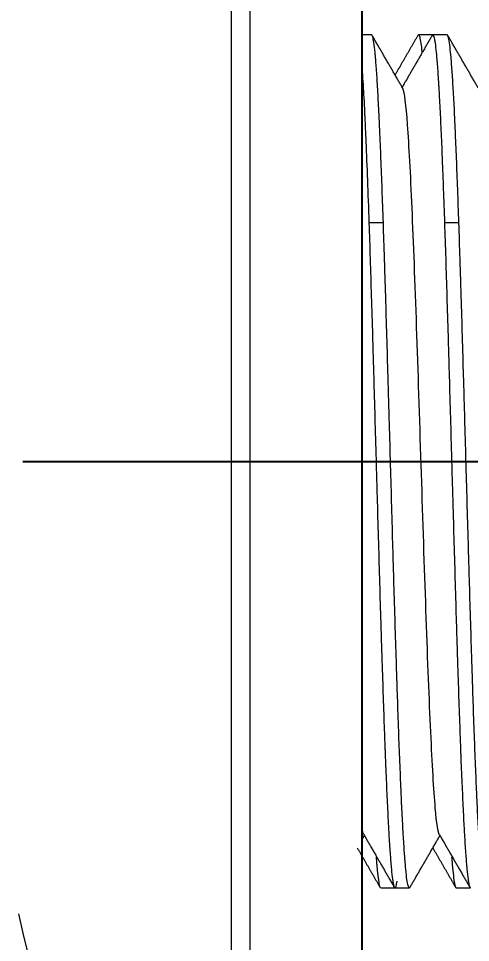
# Model space of a CAD drawing. Header units: millimetres. Extents: x 24023 to 24864, y 1163 to 1757.
# Drawn here: x 24767.92 to 24778.78, y 1331.38 to 1353.58 of the extents above; entities that cross this region are included whole.
import ezdxf

# ---------------------------------------------------------------- set-up
doc = ezdxf.new("R2010")
doc.units = ezdxf.units.MM
doc.linetypes.add('CENTERX2', pattern=[20.32, 12.7, -2.54, 2.54, -2.54])
doc.layers.add('CENTER', color=1, linetype='CENTERX2')
doc.layers.add('벽', color=2, linetype='Continuous')
doc.styles.get("Standard").update_dxf_attribs({"font": 'arial.ttf'})
doc.dimstyles.new('ISO-25', dxfattribs={"dimtxt": 7, "dimasz": 5, "dimexe": 1.252, "dimexo": 0.625, "dimgap": 1, "dimtad": 1, "dimtih": 1, "dimtoh": 1, "dimdec": 1, "dimdsep": 46, "dimtxsty": 'Standard', "dimcen": 0, "dimclrd": 3, "dimclre": 3, "dimclrt": 4, "dimadec": 0, "dimazin": 0, "dimtfac": 1, "dimtdec": 1, "dimtmove": 0, "dimatfit": 3, "dimfxl": 1, "dimarcsym": 0})

# ---------------------------------------------------------------- blocks, each defined once
blk = doc.blocks.new('*D51')
at = {"color": 3, "lineweight": -2, "transparency": 16777216}
for p, q in [((24776.797, 1369.938), (24804.223, 1369.938)), ((24802.971, 1364.938), (24802.971, 1349.707)), ((24802.971, 1320.938), (24802.971, 1336.168)), ((24776.797, 1315.938), (24804.223, 1315.938))]:
    blk.add_line(p, q, dxfattribs=at)
at = {"color": 3, "transparency": 16777216}
for points in [[(24802.137, 1364.938), (24803.804, 1364.938), (24802.971, 1369.938)], [(24802.137, 1320.938), (24803.804, 1320.938), (24802.971, 1315.938)]]:
    blk.add_solid(points, dxfattribs=at)
at = {"layer": 'Defpoints', "color": 0, "transparency": 16777216}
for p in [(24776.172, 1369.938), (24776.172, 1315.938), (24802.971, 1315.938)]:
    blk.add_point(p, dxfattribs=at)
at = {"color": 4, "transparency": 16777216, "insert": (24802.971, 1342.938), "char_height": 7, "attachment_point": 5}
blk.add_mtext('%%C54', dxfattribs=at)
blk = doc.blocks.new('*D54')
at = {"color": 3, "lineweight": -2, "transparency": 16777216}
for p, q in [((24640.75, 1365.035), (24640.75, 1260.666)), ((24776.172, 1315.313), (24776.172, 1260.666)), ((24645.75, 1261.918), (24693.994, 1261.918)), ((24771.172, 1261.918), (24722.928, 1261.918))]:
    blk.add_line(p, q, dxfattribs=at)
at = {"color": 3, "transparency": 16777216}
for points in [[(24645.75, 1262.752), (24645.75, 1261.085), (24640.75, 1261.918)], [(24771.172, 1262.752), (24771.172, 1261.085), (24776.172, 1261.918)]]:
    blk.add_solid(points, dxfattribs=at)
at = {"layer": 'Defpoints', "color": 0, "transparency": 16777216}
for p in [(24640.75, 1365.66), (24776.172, 1315.938), (24776.172, 1261.918)]:
    blk.add_point(p, dxfattribs=at)
at = {"color": 4, "transparency": 16777216, "insert": (24708.461, 1261.918), "char_height": 7, "attachment_point": 5}
blk.add_mtext('135.4', dxfattribs=at)
blk = doc.blocks.new('*D56')
at = {"color": 3, "lineweight": -2, "transparency": 16777216}
for p, q in [((24815.225, 1342.938), (24824.227, 1342.938)), ((24822.975, 1337.938), (24822.975, 1301.94)), ((24822.975, 1250.765), (24822.975, 1286.763)), ((24776.797, 1245.765), (24824.227, 1245.765))]:
    blk.add_line(p, q, dxfattribs=at)
at = {"color": 3, "transparency": 16777216}
for points in [[(24822.142, 1337.938), (24823.809, 1337.938), (24822.975, 1342.938)], [(24822.142, 1250.765), (24823.809, 1250.765), (24822.975, 1245.765)]]:
    blk.add_solid(points, dxfattribs=at)
at = {"layer": 'Defpoints', "color": 0, "transparency": 16777216}
for p in [(24814.6, 1342.938), (24776.172, 1245.765), (24822.975, 1245.765)]:
    blk.add_point(p, dxfattribs=at)
at = {"color": 4, "transparency": 16777216, "insert": (24822.975, 1294.351), "char_height": 7, "attachment_point": 5}
blk.add_mtext('(400)', dxfattribs=at)

msp = doc.modelspace()

# ---------------------------------------------------------------- linework, layer by layer
at = {"linetype": 'Continuous', "lineweight": 13, "extrusion": (0, 1, 0)}
for p, q in [((24773.489, 1317.539), (24773.489, 1369.938)), ((24773.036, 1317.81), (24773.036, 1369.649)), ((24776.684, 1348.669), (24776.338, 1348.669)), ((24778.498, 1348.669), (24778.152, 1348.669))]:
    msp.add_line(p, q, dxfattribs=at)
at = {"linetype": 'Continuous', "lineweight": 18, "extrusion": (0, 1, 0)}
for p, q in [((24776.172, 1369.938), (24776.172, 1317.539)), ((24776.402, 1353.188), (24776.172, 1353.188)), ((24777.87, 1353.188), (24777.527, 1353.188)), ((24778.216, 1353.188), (24777.87, 1353.188)), ((24776.62, 1332.688), (24776.963, 1332.688)), ((24776.963, 1332.688), (24777.309, 1332.688)), ((24778.434, 1332.688), (24778.777, 1332.688))]:
    msp.add_line(p, q, dxfattribs=at)
at = {"linetype": 'Continuous', "lineweight": 13}
msp.add_ellipse((24837.9, 1346.339), major_axis=(71.604, 0), ratio=0.940706, start_param=3.355174, end_param=3.578942, dxfattribs=at)
at = {"linetype": 'Continuous', "lineweight": 18}
for points, knots in [([(24776.684, 1348.669), (24776.675, 1348.95), (24776.665, 1349.219), (24776.647, 1349.734), (24776.637, 1349.981), (24776.618, 1350.452), (24776.609, 1350.676), (24776.597, 1350.941), (24776.594, 1350.994), (24776.591, 1351.071), (24776.59, 1351.097), (24776.587, 1351.148), (24776.581, 1351.274), (24776.575, 1351.394), (24776.561, 1351.672), (24776.552, 1351.843), (24776.533, 1352.155), (24776.524, 1352.297), (24776.509, 1352.487), (24776.505, 1352.547), (24776.499, 1352.617), (24776.497, 1352.631), (24776.495, 1352.658), (24776.494, 1352.672), (24776.49, 1352.711), (24776.488, 1352.736), (24776.476, 1352.856), (24776.467, 1352.936), (24776.448, 1353.063), (24776.439, 1353.111), (24776.42, 1353.172), (24776.411, 1353.188), (24776.402, 1353.188)], [0, 0, 0, 0, 0.100417, 0.100417, 0.200833, 0.200833, 0.30125, 0.30125, 0.326354, 0.326354, 0.338906, 0.338906, 0.351459, 0.401667, 0.401667, 0.502084, 0.502084, 0.6025, 0.6025, 0.652709, 0.652709, 0.665261, 0.665261, 0.677813, 0.677813, 0.702917, 0.702917, 0.803334, 0.803334, 0.903751, 0.903751, 1, 1, 1, 1]), ([(24777.528, 1353.188), (24777.528, 1353.188), (24777.528, 1353.188), (24777.531, 1353.187), (24777.533, 1353.186), (24777.538, 1353.181), (24777.545, 1353.17), (24777.552, 1353.151), (24777.566, 1353.099), (24777.576, 1353.049), (24777.593, 1352.927), (24777.601, 1352.86), (24777.609, 1352.783)], [0, 0, 0, 0, 0.014432, 0.014432, 0.101373, 0.101373, 0.188314, 0.362197, 0.362197, 0.709963, 0.709963, 1, 1, 1, 1]), ([(24777.87, 1353.188), (24777.879, 1353.188), (24777.888, 1353.173), (24777.901, 1353.128), (24777.906, 1353.108), (24777.913, 1353.073), (24777.916, 1353.06), (24777.92, 1353.032), (24777.923, 1353.016), (24777.935, 1352.936), (24777.944, 1352.856), (24777.963, 1352.665), (24777.973, 1352.554), (24777.991, 1352.302), (24778.001, 1352.16), (24778.012, 1351.964), (24778.015, 1351.924), (24778.018, 1351.862), (24778.02, 1351.841), (24778.022, 1351.799), (24778.028, 1351.692), (24778.034, 1351.581), (24778.048, 1351.303), (24778.067, 1350.908), (24778.086, 1350.462), (24778.1, 1350.108), (24778.104, 1349.987), (24778.112, 1349.801), (24778.114, 1349.738), (24778.119, 1349.61), (24778.121, 1349.546), (24778.133, 1349.22), (24778.143, 1348.95), (24778.152, 1348.669)], [0, 0, 0, 0, 0.095477, 0.095477, 0.145728, 0.145728, 0.170853, 0.170853, 0.195979, 0.195979, 0.296482, 0.296482, 0.396984, 0.396984, 0.497487, 0.497487, 0.522613, 0.522613, 0.535175, 0.535175, 0.547738, 0.59799, 0.59799, 0.698492, 0.798995, 0.798995, 0.849246, 0.849246, 0.874372, 0.874372, 0.899497, 0.899497, 1, 1, 1, 1]), ([(24778.498, 1348.669), (24778.489, 1348.95), (24778.479, 1349.219), (24778.46, 1349.734), (24778.451, 1349.981), (24778.432, 1350.452), (24778.423, 1350.676), (24778.411, 1350.941), (24778.409, 1350.994), (24778.405, 1351.071), (24778.404, 1351.097), (24778.402, 1351.148), (24778.396, 1351.274), (24778.39, 1351.394), (24778.375, 1351.672), (24778.356, 1352.013), (24778.338, 1352.297), (24778.323, 1352.487), (24778.319, 1352.547), (24778.313, 1352.617), (24778.312, 1352.631), (24778.309, 1352.658), (24778.308, 1352.672), (24778.305, 1352.711), (24778.302, 1352.736), (24778.29, 1352.856), (24778.281, 1352.936), (24778.262, 1353.063), (24778.253, 1353.111), (24778.238, 1353.158), (24778.234, 1353.17), (24778.229, 1353.177)], [0, 0, 0, 0, 0.105302, 0.105302, 0.210604, 0.210604, 0.315906, 0.315906, 0.342231, 0.342231, 0.355394, 0.355394, 0.368557, 0.421208, 0.421208, 0.526509, 0.631811, 0.631811, 0.684462, 0.684462, 0.697625, 0.697625, 0.710788, 0.710788, 0.737113, 0.737113, 0.842415, 0.842415, 0.947717, 0.947717, 1, 1, 1, 1]), ([(24776.172, 1352.375), (24776.178, 1352.28), (24776.185, 1352.179), (24776.204, 1351.873), (24776.217, 1351.654), (24776.23, 1351.378), (24776.232, 1351.347), (24776.235, 1351.284), (24776.236, 1351.252), (24776.241, 1351.156), (24776.244, 1351.091), (24776.253, 1350.891), (24776.259, 1350.753), (24776.277, 1350.325), (24776.289, 1350.02), (24776.314, 1349.373), (24776.326, 1349.031), (24776.338, 1348.669)], [0, 0, 0, 0, 0.122903, 0.122903, 0.342177, 0.342177, 0.369587, 0.369587, 0.396996, 0.396996, 0.451814, 0.451814, 0.561452, 0.561452, 0.780726, 0.780726, 1, 1, 1, 1]), ([(24778.03, 1333.968), (24777.997, 1334.015), (24777.928, 1334.478), (24777.823, 1336.282), (24777.714, 1339.083), (24777.606, 1342.425), (24777.497, 1345.838), (24777.388, 1348.845), (24777.279, 1351.023), (24777.202, 1351.768), (24777.16, 1351.887), (24777.155, 1351.897)], [0, 0, 0, 0, 0.111683, 0.23604, 0.360397, 0.484755, 0.609112, 0.73347, 0.857827, 0.982184, 1, 1, 1, 1]), ([(24776.338, 1348.669), (24776.348, 1348.389), (24776.357, 1348.101), (24776.376, 1347.512), (24776.385, 1347.211), (24776.404, 1346.594), (24776.414, 1346.279), (24776.426, 1345.877), (24776.428, 1345.796), (24776.432, 1345.674), (24776.433, 1345.633), (24776.435, 1345.552), (24776.441, 1345.347), (24776.447, 1345.142), (24776.461, 1344.649), (24776.47, 1344.318), (24776.489, 1343.654), (24776.499, 1343.32), (24776.513, 1342.817), (24776.518, 1342.648), (24776.524, 1342.438), (24776.525, 1342.395), (24776.527, 1342.311), (24776.528, 1342.269), (24776.532, 1342.142), (24776.534, 1342.058), (24776.546, 1341.639), (24776.556, 1341.308), (24776.574, 1340.652), (24776.584, 1340.328), (24776.602, 1339.687), (24776.612, 1339.371), (24776.624, 1338.98), (24776.626, 1338.902), (24776.631, 1338.747), (24776.638, 1338.517), (24776.645, 1338.292), (24776.66, 1337.848), (24776.678, 1337.274), (24776.697, 1336.734), (24776.711, 1336.343), (24776.716, 1336.215), (24776.722, 1336.058), (24776.723, 1336.027), (24776.725, 1335.964), (24776.729, 1335.872), (24776.733, 1335.781), (24776.745, 1335.482), (24776.754, 1335.257), (24776.773, 1334.831), (24776.782, 1334.631), (24776.796, 1334.35), (24776.801, 1334.259), (24776.808, 1334.129), (24776.81, 1334.086), (24776.815, 1334.002), (24776.817, 1333.961), (24776.829, 1333.76), (24776.839, 1333.615), (24776.858, 1333.356), (24776.867, 1333.242), (24776.886, 1333.045), (24776.895, 1332.962), (24776.907, 1332.878), (24776.911, 1332.854), (24776.914, 1332.833), (24776.917, 1332.819), (24776.918, 1332.812), (24776.924, 1332.78), (24776.928, 1332.759), (24776.937, 1332.726), (24776.942, 1332.714), (24776.946, 1332.705)], [0, 0, 0, 0, 0.046611, 0.046611, 0.093223, 0.093223, 0.139834, 0.139834, 0.151487, 0.151487, 0.157313, 0.157313, 0.16314, 0.186445, 0.186445, 0.233057, 0.233057, 0.279668, 0.279668, 0.302974, 0.302974, 0.3088, 0.3088, 0.314627, 0.314627, 0.326279, 0.326279, 0.372891, 0.372891, 0.419502, 0.419502, 0.466113, 0.466113, 0.477766, 0.477766, 0.489419, 0.512725, 0.512725, 0.559336, 0.605947, 0.605947, 0.629253, 0.629253, 0.63508, 0.63508, 0.640906, 0.652559, 0.652559, 0.69917, 0.69917, 0.745781, 0.745781, 0.769087, 0.769087, 0.78074, 0.78074, 0.792393, 0.792393, 0.839004, 0.839004, 0.885615, 0.885615, 0.932227, 0.932227, 0.94388, 0.949706, 0.949706, 0.955532, 0.955532, 0.978838, 0.978838, 1, 1, 1, 1]), ([(24777.309, 1332.688), (24777.309, 1332.688), (24777.308, 1332.688), (24777.306, 1332.688), (24777.303, 1332.69), (24777.298, 1332.694), (24777.291, 1332.705), (24777.284, 1332.725), (24777.27, 1332.776), (24777.251, 1332.877), (24777.232, 1333.042), (24777.218, 1333.19), (24777.214, 1333.243), (24777.208, 1333.316), (24777.206, 1333.33), (24777.204, 1333.36), (24777.201, 1333.405), (24777.197, 1333.453), (24777.185, 1333.615), (24777.176, 1333.76), (24777.157, 1334.077), (24777.147, 1334.25), (24777.133, 1334.53), (24777.128, 1334.627), (24777.121, 1334.778), (24777.119, 1334.829), (24777.114, 1334.933), (24777.112, 1334.987), (24777.1, 1335.256), (24777.091, 1335.483), (24777.072, 1335.958), (24777.062, 1336.206), (24777.043, 1336.724), (24777.034, 1336.993), (24777.022, 1337.344), (24777.019, 1337.45), (24777.015, 1337.558), (24777.013, 1337.63), (24777.011, 1337.666), (24777.006, 1337.848), (24777.001, 1337.995), (24776.987, 1338.44), (24776.977, 1338.743), (24776.958, 1339.36), (24776.949, 1339.675), (24776.935, 1340.156), (24776.93, 1340.318), (24776.923, 1340.563), (24776.921, 1340.645), (24776.916, 1340.81), (24776.913, 1340.893), (24776.902, 1341.308), (24776.892, 1341.64), (24776.874, 1342.305), (24776.864, 1342.639), (24776.845, 1343.307), (24776.836, 1343.641), (24776.824, 1344.06), (24776.821, 1344.144), (24776.818, 1344.27), (24776.817, 1344.312), (24776.814, 1344.396), (24776.808, 1344.604), (24776.802, 1344.811), (24776.788, 1345.304), (24776.779, 1345.628), (24776.76, 1346.266), (24776.751, 1346.58), (24776.737, 1347.044), (24776.732, 1347.198), (24776.725, 1347.426), (24776.722, 1347.502), (24776.717, 1347.653), (24776.715, 1347.728), (24776.703, 1348.1), (24776.694, 1348.389), (24776.684, 1348.669)], [0, 0, 0, 0, 0.001883, 0.001883, 0.013225, 0.013225, 0.024567, 0.047252, 0.047252, 0.092621, 0.13799, 0.13799, 0.160674, 0.160674, 0.166345, 0.166345, 0.172016, 0.183359, 0.183359, 0.228728, 0.228728, 0.274097, 0.274097, 0.296781, 0.296781, 0.308123, 0.308123, 0.319465, 0.319465, 0.364834, 0.364834, 0.410203, 0.410203, 0.455572, 0.455572, 0.466915, 0.472586, 0.472586, 0.478257, 0.478257, 0.500941, 0.500941, 0.54631, 0.54631, 0.591679, 0.591679, 0.614364, 0.614364, 0.625706, 0.625706, 0.637048, 0.637048, 0.682417, 0.682417, 0.727786, 0.727786, 0.773155, 0.773155, 0.784497, 0.784497, 0.790169, 0.790169, 0.79584, 0.818524, 0.818524, 0.863893, 0.863893, 0.909262, 0.909262, 0.931947, 0.931947, 0.943289, 0.943289, 0.954631, 0.954631, 1, 1, 1, 1]), ([(24778.152, 1348.669), (24778.162, 1348.389), (24778.171, 1348.101), (24778.19, 1347.512), (24778.199, 1347.211), (24778.218, 1346.594), (24778.227, 1346.279), (24778.239, 1345.877), (24778.242, 1345.796), (24778.245, 1345.674), (24778.247, 1345.633), (24778.249, 1345.552), (24778.255, 1345.347), (24778.261, 1345.142), (24778.275, 1344.649), (24778.294, 1343.988), (24778.313, 1343.32), (24778.327, 1342.817), (24778.331, 1342.648), (24778.337, 1342.438), (24778.339, 1342.395), (24778.341, 1342.311), (24778.342, 1342.269), (24778.346, 1342.142), (24778.348, 1342.058), (24778.36, 1341.639), (24778.37, 1341.308), (24778.389, 1340.652), (24778.398, 1340.328), (24778.417, 1339.687), (24778.426, 1339.371), (24778.438, 1338.98), (24778.44, 1338.902), (24778.445, 1338.747), (24778.452, 1338.517), (24778.459, 1338.292), (24778.473, 1337.848), (24778.492, 1337.274), (24778.511, 1336.734), (24778.525, 1336.343), (24778.53, 1336.215), (24778.536, 1336.058), (24778.537, 1336.027), (24778.539, 1335.964), (24778.543, 1335.872), (24778.546, 1335.781), (24778.558, 1335.482), (24778.568, 1335.257), (24778.587, 1334.831), (24778.596, 1334.631), (24778.61, 1334.35), (24778.615, 1334.259), (24778.622, 1334.129), (24778.625, 1334.086), (24778.629, 1334.002), (24778.632, 1333.961), (24778.643, 1333.76), (24778.653, 1333.615), (24778.672, 1333.356), (24778.681, 1333.242), (24778.7, 1333.045), (24778.709, 1332.962), (24778.721, 1332.878), (24778.725, 1332.854), (24778.728, 1332.833), (24778.731, 1332.819), (24778.732, 1332.812), (24778.738, 1332.78), (24778.743, 1332.759), (24778.757, 1332.707), (24778.766, 1332.689), (24778.776, 1332.688), (24778.776, 1332.688), (24778.777, 1332.688)], [0, 0, 0, 0, 0.045351, 0.045351, 0.090703, 0.090703, 0.136054, 0.136054, 0.147392, 0.147392, 0.153061, 0.153061, 0.15873, 0.181406, 0.181406, 0.226757, 0.272109, 0.272109, 0.294784, 0.294784, 0.300453, 0.300453, 0.306122, 0.306122, 0.31746, 0.31746, 0.362812, 0.362812, 0.408163, 0.408163, 0.453515, 0.453515, 0.464852, 0.464852, 0.47619, 0.498866, 0.498866, 0.544217, 0.589569, 0.589569, 0.612245, 0.612245, 0.617914, 0.617914, 0.623582, 0.63492, 0.63492, 0.680272, 0.680272, 0.725623, 0.725623, 0.748299, 0.748299, 0.759637, 0.759637, 0.770975, 0.770975, 0.816326, 0.816326, 0.861678, 0.861678, 0.907029, 0.907029, 0.918367, 0.924036, 0.924036, 0.929705, 0.929705, 0.95238, 0.95238, 0.997732, 0.997732, 1, 1, 1, 1]), ([(24779.123, 1332.688), (24779.123, 1332.688), (24779.122, 1332.688), (24779.119, 1332.688), (24779.117, 1332.69), (24779.112, 1332.694), (24779.105, 1332.705), (24779.098, 1332.725), (24779.084, 1332.776), (24779.075, 1332.826), (24779.056, 1332.959), (24779.047, 1333.042), (24779.032, 1333.19), (24779.027, 1333.243), (24779.021, 1333.316), (24779.02, 1333.33), (24779.018, 1333.36), (24779.014, 1333.405), (24779.011, 1333.453), (24778.999, 1333.615), (24778.989, 1333.76), (24778.971, 1334.077), (24778.961, 1334.25), (24778.947, 1334.53), (24778.943, 1334.627), (24778.936, 1334.778), (24778.933, 1334.829), (24778.928, 1334.933), (24778.926, 1334.987), (24778.914, 1335.256), (24778.904, 1335.483), (24778.885, 1335.958), (24778.876, 1336.206), (24778.857, 1336.724), (24778.848, 1336.993), (24778.836, 1337.344), (24778.833, 1337.45), (24778.829, 1337.558), (24778.827, 1337.63), (24778.826, 1337.666), (24778.82, 1337.848), (24778.815, 1337.995), (24778.801, 1338.44), (24778.782, 1339.046), (24778.763, 1339.675), (24778.749, 1340.156), (24778.744, 1340.318), (24778.737, 1340.563), (24778.735, 1340.645), (24778.73, 1340.81), (24778.728, 1340.893), (24778.716, 1341.308), (24778.706, 1341.64), (24778.687, 1342.305), (24778.678, 1342.639), (24778.659, 1343.307), (24778.65, 1343.641), (24778.638, 1344.06), (24778.636, 1344.144), (24778.632, 1344.27), (24778.631, 1344.312), (24778.628, 1344.396), (24778.623, 1344.604), (24778.617, 1344.811), (24778.602, 1345.304), (24778.583, 1345.952), (24778.565, 1346.58), (24778.55, 1347.044), (24778.546, 1347.198), (24778.539, 1347.426), (24778.536, 1347.502), (24778.532, 1347.653), (24778.529, 1347.728), (24778.517, 1348.1), (24778.508, 1348.389), (24778.498, 1348.669)], [0, 0, 0, 0, 0.001884, 0.001884, 0.013226, 0.013226, 0.024568, 0.047252, 0.047252, 0.092621, 0.092621, 0.13799, 0.13799, 0.160675, 0.160675, 0.166346, 0.166346, 0.172017, 0.183359, 0.183359, 0.228728, 0.228728, 0.274097, 0.274097, 0.296782, 0.296782, 0.308124, 0.308124, 0.319466, 0.319466, 0.364835, 0.364835, 0.410204, 0.410204, 0.455573, 0.455573, 0.466915, 0.472586, 0.472586, 0.478257, 0.478257, 0.500942, 0.500942, 0.546311, 0.59168, 0.59168, 0.614364, 0.614364, 0.625706, 0.625706, 0.637049, 0.637049, 0.682417, 0.682417, 0.727786, 0.727786, 0.773155, 0.773155, 0.784498, 0.784498, 0.790169, 0.790169, 0.79584, 0.818524, 0.818524, 0.863893, 0.909262, 0.909262, 0.931947, 0.931947, 0.943289, 0.943289, 0.954631, 0.954631, 1, 1, 1, 1]), ([(24776.21, 1333.978), (24776.204, 1333.99), (24776.191, 1334.029), (24776.178, 1334.095), (24776.172, 1334.135)], [0, 0, 0, 0, 0.491888, 1, 1, 1, 1]), ([(24776.51, 1333.429), (24776.514, 1333.374), (24776.518, 1333.322), (24776.524, 1333.258), (24776.525, 1333.244), (24776.527, 1333.217), (24776.528, 1333.204), (24776.532, 1333.164), (24776.534, 1333.139), (24776.546, 1333.019), (24776.556, 1332.939), (24776.574, 1332.812), (24776.584, 1332.764), (24776.597, 1332.718), (24776.602, 1332.707), (24776.606, 1332.699)], [0, 0, 0, 0, 0.129226, 0.129226, 0.165813, 0.165813, 0.2024, 0.2024, 0.275574, 0.275574, 0.568271, 0.568271, 0.860969, 0.860969, 1, 1, 1, 1]), ([(24778.324, 1333.429), (24778.328, 1333.374), (24778.332, 1333.322), (24778.337, 1333.258), (24778.339, 1333.244), (24778.341, 1333.217), (24778.342, 1333.204), (24778.346, 1333.164), (24778.348, 1333.139), (24778.36, 1333.019), (24778.37, 1332.939), (24778.389, 1332.812), (24778.398, 1332.764), (24778.416, 1332.703), (24778.425, 1332.688), (24778.434, 1332.688)], [0, 0, 0, 0, 0.113205, 0.113205, 0.145256, 0.145256, 0.177307, 0.177307, 0.24141, 0.24141, 0.49782, 0.49782, 0.754229, 0.754229, 1, 1, 1, 1]), ([(24776.963, 1332.688), (24776.972, 1332.688), (24776.981, 1332.702), (24776.995, 1332.747), (24776.999, 1332.767), (24777.006, 1332.803), (24777.009, 1332.816), (24777.012, 1332.836), (24777.013, 1332.843), (24777.014, 1332.85)], [0, 0, 0, 0, 0.522259, 0.522259, 0.797137, 0.797137, 0.934576, 0.934576, 1, 1, 1, 1])]:
    msp.add_open_spline(points, degree=3, knots=knots, dxfattribs=at)
for points in [[(24777.155, 1351.898), (24776.784, 1352.538), (24776.414, 1353.179)], [(24777.521, 1353.188), (24777.243, 1352.707), (24776.965, 1352.226)], [(24777.861, 1353.183), (24777.498, 1352.557), (24777.136, 1351.93)], [(24778.965, 1351.904), (24778.595, 1352.544), (24778.224, 1353.185)], [(24776.172, 1333.846), (24776.2, 1333.896), (24776.229, 1333.945)], [(24776.21, 1333.978), (24776.581, 1333.337), (24776.951, 1332.697)], [(24777.316, 1332.688), (24777.68, 1333.317), (24778.043, 1333.945)], [(24778.03, 1333.968), (24778.4, 1333.328), (24778.77, 1332.687)], [(24776.058, 1333.649), (24776.334, 1333.17), (24776.611, 1332.691)], [(24777.872, 1333.649), (24778.147, 1333.173), (24778.422, 1332.697)], [(24776.976, 1332.691), (24776.982, 1332.702), (24776.988, 1332.713)]]:
    msp.add_open_spline(points, degree=2, dxfattribs=at)
at = {"layer": 'CENTER'}
msp.add_line((24727.388, 1342.938), (24792.013, 1342.938), dxfattribs=at)
at = {"layer": '벽'}
msp.add_line((24776.172, 1245.765), (24776.172, 1705.71), dxfattribs=at)

# ---------------------------------------------------------------- dimensions: what is measured, and where the dimension line sits
at = {"color": 6}
for base, p1, p2, text, picture, middle in [((24802.971, 1315.938), (24776.172, 1369.938), (24776.172, 1315.938), '%%C<>', '*D51', (24802.971, 1342.938)), ((24822.975, 1245.765), (24814.6, 1342.938), (24776.172, 1245.765), '(400)', '*D56', (24822.975, 1294.351))]:
    dim = msp.add_linear_dim(base=base, p1=p1, p2=p2, angle=90, text=text, dimstyle='ISO-25', override={"dimgap": 3, "dimtad": 0}, dxfattribs=at)
    dim.commit()
    dim.dimension.update_dxf_attribs({"geometry": picture, "text_midpoint": middle})
dim = msp.add_linear_dim(base=(24776.172, 1261.918), p1=(24640.75, 1365.66), p2=(24776.172, 1315.938), dimstyle='ISO-25', override={"dimgap": 3, "dimtad": 0}, dxfattribs=at)
dim.commit()
dim.dimension.update_dxf_attribs({"geometry": '*D54', "text_midpoint": (24708.461, 1261.918)})

doc.saveas('drawing.dxf')
